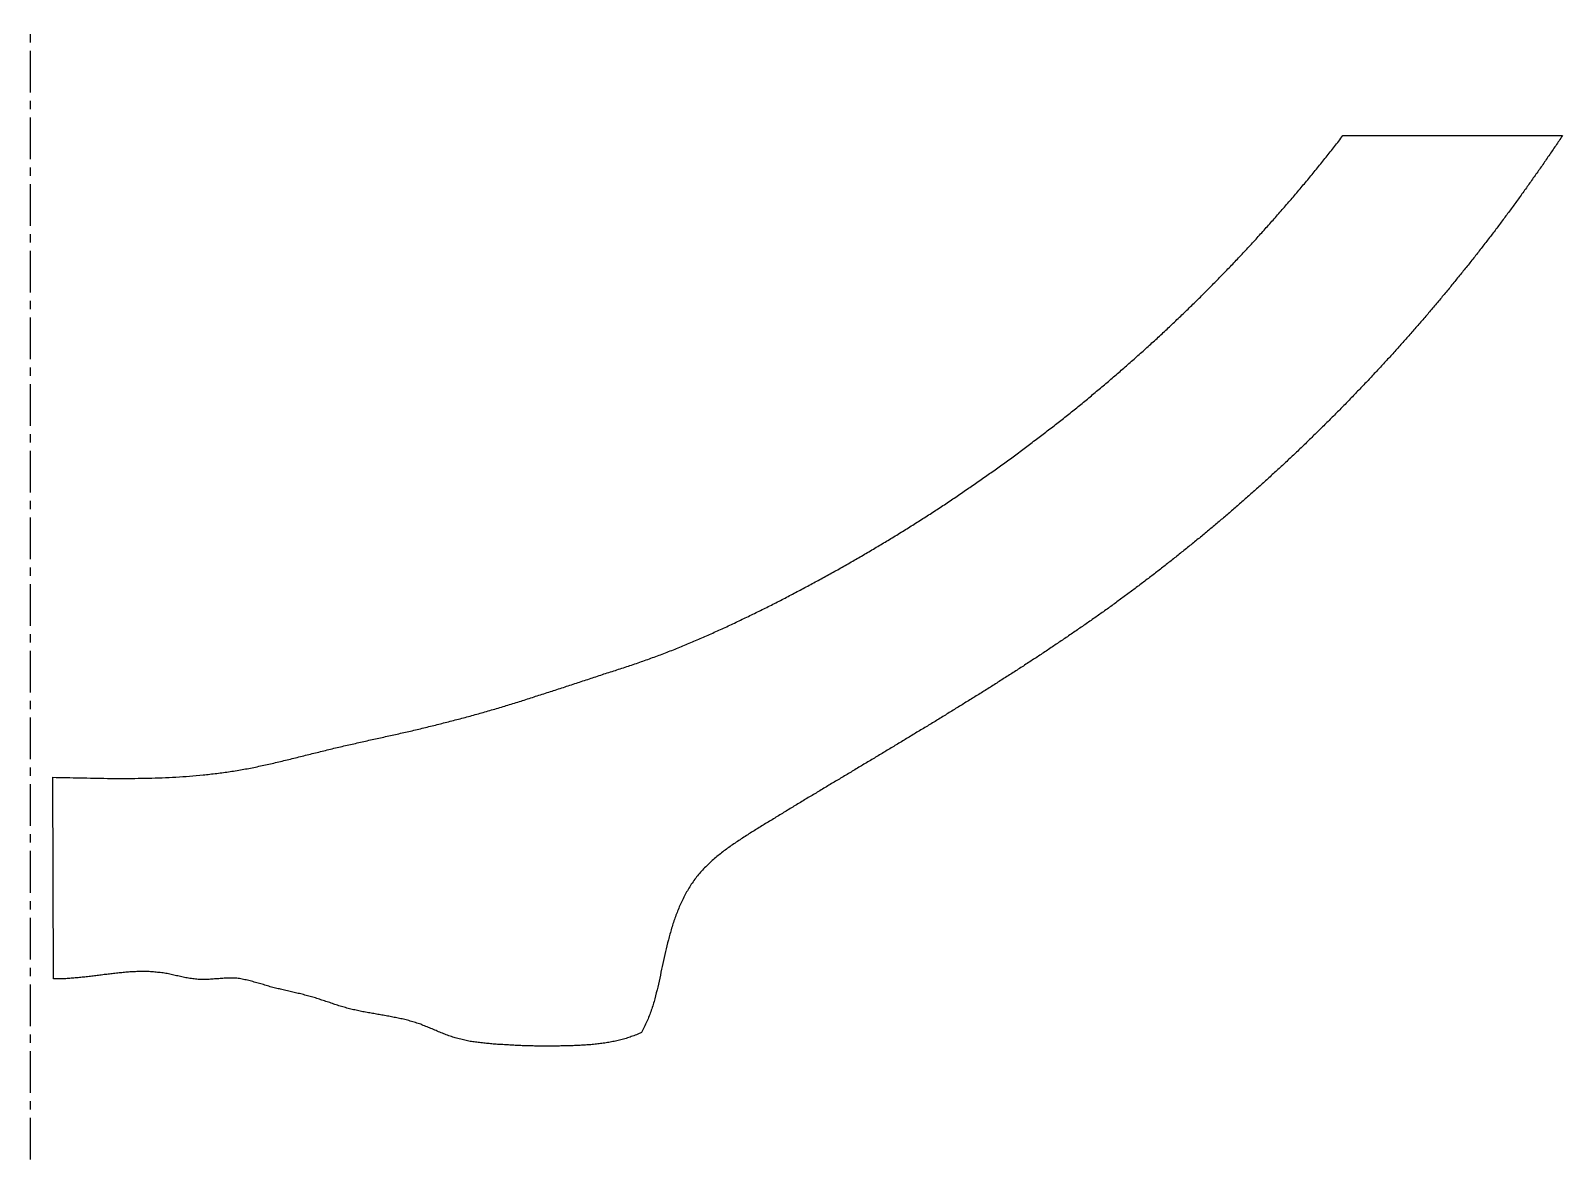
# Model space of a CAD drawing. Header units: millimetres. Extents: x 0 to 117, y -8 to 78.
import ezdxf

# ---------------------------------------------------------------- set-up
doc = ezdxf.new("R2010")
doc.units = ezdxf.units.MM
doc.linetypes.add('CENTER', pattern=[5.08, 3.175, -0.635, 0.635, -0.635])
doc.layers.add('AXIS', color=1, linetype='Continuous')
doc.layers.add('PROFILE', color=7, linetype='Continuous')

msp = doc.modelspace()

# ---------------------------------------------------------------- linework, layer by layer
at = {"layer": 'AXIS', "linetype": 'CENTER'}
msp.add_line((0, -8), (0, 78), dxfattribs=at)
at = {"layer": 'PROFILE'}
for p, q in [((99.99, 70), (116.71, 70)), ((1.73, 5.76), (1.68, 21.11))]:
    msp.add_line(p, q, dxfattribs=at)
for points in [[(1.68, 21.11), (2.73, 21.09), (3.77, 21.07), (4.81, 21.05), (5.85, 21.03), (6.9, 21.03), (7.94, 21.03), (8.98, 21.05), (10.02, 21.08), (11.07, 21.13), (12.11, 21.2), (13.14, 21.29), (14.18, 21.41), (15.21, 21.55), (16.24, 21.72), (17.26, 21.92), (18.28, 22.14), (19.3, 22.38), (20.31, 22.63), (21.32, 22.88), (22.33, 23.13), (23.35, 23.38), (24.36, 23.61), (25.38, 23.84), (26.4, 24.07), (27.42, 24.29), (28.43, 24.52), (29.45, 24.75), (30.46, 25), (31.47, 25.25), (32.48, 25.51), (33.49, 25.78), (34.49, 26.06), (35.5, 26.35), (36.49, 26.65), (37.49, 26.96), (38.48, 27.28), (39.48, 27.6), (40.47, 27.92), (41.46, 28.25), (42.45, 28.57), (43.44, 28.9), (44.43, 29.22), (45.42, 29.54), (46.41, 29.88), (47.39, 30.23), (48.37, 30.59), (49.34, 30.98), (50.3, 31.37), (51.26, 31.78), (52.21, 32.21), (53.16, 32.64), (54.1, 33.09), (55.04, 33.54), (55.97, 34), (56.91, 34.47), (57.83, 34.95), (58.75, 35.44), (59.67, 35.93), (60.59, 36.43), (61.5, 36.93), (62.41, 37.45), (63.31, 37.97), (64.21, 38.5), (65.1, 39.03), (65.99, 39.57), (66.88, 40.12), (67.76, 40.68), (68.64, 41.24), (69.51, 41.81), (70.38, 42.39), (71.24, 42.98), (72.1, 43.57), (72.96, 44.17), (73.8, 44.77), (74.65, 45.38), (75.49, 46), (76.32, 46.63), (77.15, 47.26), (77.98, 47.9), (78.79, 48.54), (79.61, 49.19), (80.42, 49.85), (81.22, 50.52), (82.02, 51.19), (82.81, 51.87), (83.59, 52.55), (84.37, 53.24), (85.15, 53.94), (85.92, 54.64), (86.68, 55.35), (87.44, 56.07), (88.19, 56.79), (88.94, 57.52), (89.68, 58.26), (90.41, 59), (91.14, 59.75), (91.86, 60.5), (92.57, 61.26), (93.28, 62.02), (93.98, 62.8), (94.67, 63.57), (95.36, 64.36), (96.04, 65.14), (96.72, 65.94), (97.39, 66.74), (98.05, 67.55), (98.7, 68.36), (99.35, 69.18), (99.99, 70)], [(116.71, 70), (116.2, 69.23), (115.68, 68.47), (115.16, 67.71), (114.63, 66.96), (114.1, 66.21), (113.56, 65.46), (113.02, 64.71), (112.47, 63.97), (111.92, 63.23), (111.37, 62.5), (110.8, 61.77), (110.24, 61.04), (109.67, 60.32), (109.09, 59.6), (108.51, 58.89), (107.93, 58.17), (107.34, 57.47), (106.74, 56.76), (106.15, 56.06), (105.54, 55.37), (104.93, 54.67), (104.32, 53.99), (103.71, 53.3), (103.08, 52.62), (102.46, 51.95), (101.83, 51.27), (101.19, 50.61), (100.55, 49.94), (99.91, 49.28), (99.26, 48.63), (98.61, 47.98), (97.95, 47.33), (97.29, 46.69), (96.63, 46.05), (95.96, 45.42), (95.29, 44.79), (94.61, 44.17), (93.93, 43.55), (93.24, 42.93), (92.55, 42.32), (91.86, 41.72), (91.16, 41.11), (90.46, 40.52), (89.76, 39.93), (89.05, 39.34), (88.33, 38.76), (87.61, 38.18), (86.89, 37.61), (86.17, 37.04), (85.44, 36.47), (84.71, 35.92), (83.97, 35.36), (83.23, 34.82), (82.49, 34.27), (81.74, 33.73), (80.99, 33.2), (80.23, 32.67), (79.47, 32.15), (78.71, 31.63), (77.95, 31.12), (77.18, 30.6), (76.42, 30.1), (75.64, 29.59), (74.87, 29.09), (74.09, 28.6), (73.32, 28.1), (72.54, 27.61), (71.76, 27.13), (70.97, 26.64), (70.19, 26.16), (69.4, 25.67), (68.62, 25.19), (67.83, 24.72), (67.04, 24.24), (66.25, 23.76), (65.47, 23.29), (64.68, 22.81), (63.89, 22.34), (63.1, 21.87), (62.31, 21.39), (61.52, 20.92), (60.73, 20.45), (59.94, 19.97), (59.15, 19.5), (58.36, 19.02), (57.57, 18.54), (56.79, 18.06), (56, 17.58), (55.22, 17.1), (54.44, 16.61), (53.67, 16.1), (52.92, 15.57), (52.2, 14.99), (51.52, 14.37), (50.89, 13.7), (50.34, 12.96), (49.87, 12.17), (49.47, 11.34), (49.13, 10.49), (48.84, 9.61), (48.59, 8.72), (48.37, 7.83), (48.17, 6.93), (47.98, 6.03), (47.78, 5.13), (47.56, 4.24), (47.29, 3.36), (46.95, 2.5), (46.55, 1.67)], [(46.55, 1.67), (46.16, 1.5), (45.77, 1.35), (45.37, 1.22), (44.97, 1.11), (44.56, 1.01), (44.15, 0.93), (43.74, 0.86), (43.32, 0.81), (42.9, 0.76), (42.48, 0.72), (42.07, 0.7), (41.65, 0.67), (41.23, 0.66), (40.81, 0.65), (40.39, 0.64), (39.97, 0.63), (39.55, 0.63), (39.13, 0.63), (38.71, 0.63), (38.29, 0.64), (37.87, 0.65), (37.45, 0.66), (37.03, 0.68), (36.61, 0.7), (36.2, 0.73), (35.78, 0.75), (35.36, 0.78), (34.94, 0.82), (34.52, 0.86), (34.11, 0.91), (33.69, 0.96), (33.28, 1.03), (32.87, 1.12), (32.46, 1.23), (32.06, 1.35), (31.67, 1.49), (31.28, 1.65), (30.89, 1.81), (30.5, 1.98), (30.11, 2.13), (29.72, 2.29), (29.33, 2.42), (28.92, 2.54), (28.52, 2.65), (28.11, 2.74), (27.7, 2.82), (27.29, 2.9), (26.87, 2.98), (26.46, 3.05), (26.05, 3.12), (25.63, 3.19), (25.22, 3.27), (24.81, 3.36), (24.4, 3.45), (24, 3.56), (23.59, 3.68), (23.19, 3.8), (22.79, 3.94), (22.4, 4.07), (22, 4.2), (21.6, 4.33), (21.2, 4.44), (20.79, 4.55), (20.38, 4.65), (19.97, 4.74), (19.56, 4.83), (19.15, 4.93), (18.75, 5.03), (18.34, 5.13), (17.94, 5.25), (17.54, 5.37), (17.13, 5.48), (16.73, 5.6), (16.32, 5.69), (15.91, 5.77), (15.49, 5.81), (15.07, 5.81), (14.65, 5.79), (14.23, 5.76), (13.81, 5.73), (13.4, 5.7), (12.98, 5.7), (12.56, 5.73), (12.14, 5.79), (11.73, 5.86), (11.32, 5.95), (10.91, 6.04), (10.5, 6.13), (10.09, 6.2), (9.67, 6.25), (9.25, 6.29), (8.83, 6.31), (8.41, 6.31), (7.99, 6.3), (7.57, 6.28), (7.16, 6.24), (6.74, 6.2), (6.32, 6.16), (5.9, 6.11), (5.49, 6.06), (5.07, 6), (4.66, 5.95), (4.24, 5.9), (3.82, 5.86), (3.4, 5.82), (2.99, 5.79), (2.57, 5.76), (2.15, 5.75), (1.73, 5.76)]]:
    msp.add_spline(points, degree=3, dxfattribs=at)

doc.saveas('drawing.dxf')
